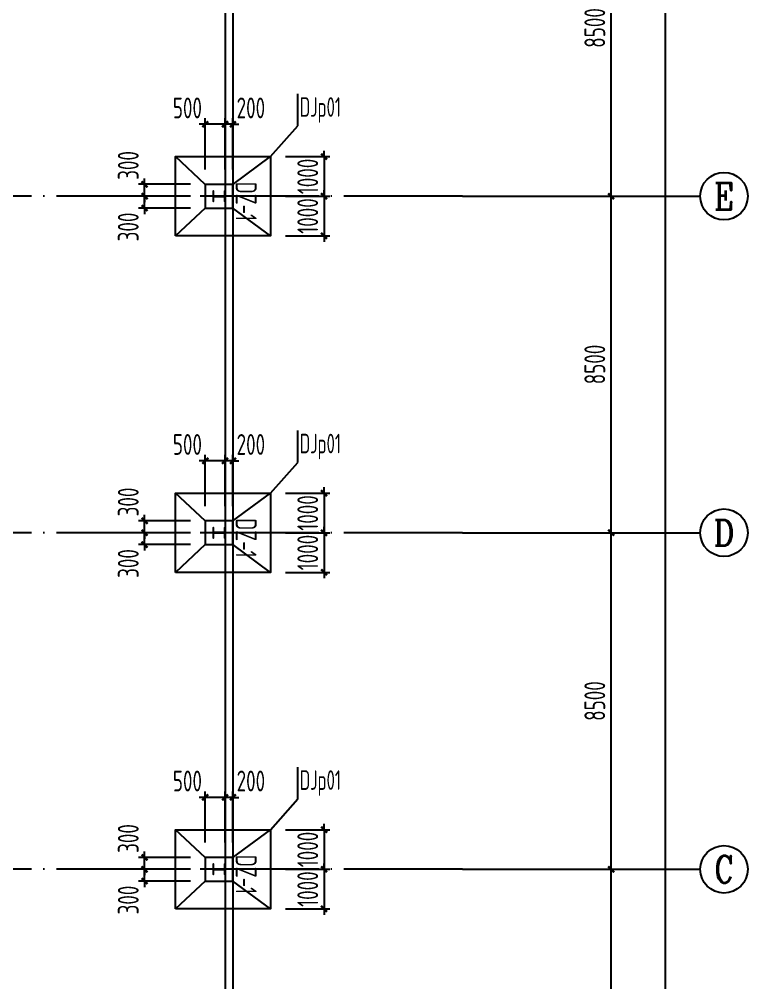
# Model space of a CAD drawing. Extents: x 753177 to 2169292, y -530934 to -273477.
# Drawn here: x 1011596 to 1029993, y -472242 to -447907 of the extents above; entities that cross this region are included whole.
import ezdxf
from ezdxf.enums import TextEntityAlignment as Align

# ---------------------------------------------------------------- set-up
doc = ezdxf.new("R2010")
doc.units = 0
doc.header["$LTSCALE"] = 1500
doc.header["$MEASUREMENT"] = 0
doc.linetypes.add('DOTE', pattern=[2.42, 2, -0.2, 0.02, -0.2])
doc.layers.get('Defpoints').update_dxf_attribs({"color": 252})
for name, color, linetype in [('AXIS', 3, 'Continuous'), ('AXIS_TEXT', 7, 'Continuous'), ('BASE', 7, 'Continuous'), ('BASE_DIM', 3, 'Continuous'), ('BASE_NUM', 7, 'Continuous'), ('DIM', 3, 'Continuous'), ('M_Prof', 2, 'Continuous'), ('TEXT', 7, 'Continuous'), ('梁__实线', 140, 'Continuous')]:
    doc.layers.add(name, color=color, linetype=linetype)
doc.styles.add('_TCH_AXIS', font='COMPLEX', dxfattribs={"bigfont": 'GBCBIG'})
doc.styles.add('COMPLEX', font='COMPLEX')
doc.styles.add('H360', font='Tssdeng.shx', dxfattribs={"width": 0.65, "height": 360, "bigfont": 'tssdchn.shx'})
doc.styles.add('TSSD_Dimension', font='Tssdeng.shx', dxfattribs={"width": 0.7, "bigfont": 'hztxt.shx'})
doc.styles.add('TSSD_Label', font='Tssdeng.shx', dxfattribs={"width": 0.7, "bigfont": 'hztxt.shx'})
doc.dimstyles.new('TSSD_150_150', dxfattribs={"dimtxt": 525, "dimasz": 150, "dimexe": 150, "dimexo": 375, "dimgap": 150, "dimtad": 1, "dimdec": 0, "dimzin": 0, "dimdsep": 46, "dimtxsty": 'TSSD_Dimension', "dimblk": 'ARCHTICK', "dimblk1": 'ARCHTICK', "dimblk2": 'ARCHTICK', "dimcen": 0, "dimdle": 150, "dimclrt": 7, "dimadec": 0, "dimazin": 0, "dimtfac": 1, "dimtdec": 0, "dimtix": 1, "dimtmove": 2, "dimatfit": 3, "dimfxl": 0, "dimtolj": 1, "dimtzin": 0, "dimarcsym": 0})

# ---------------------------------------------------------------- blocks, each defined once
blk = doc.blocks.new('_ArchTick')
at = {"color": 0, "linetype": 'ByBlock', "const_width": 0.4}
blk.add_lwpolyline([(-0.5, -0.5), (0.5, 0.5)], dxfattribs=at)
blk = doc.blocks.new('*D36')
at = {"layer": 'AXIS', "color": 0, "lineweight": -2, "transparency": 16777216}
for p, q in [((639125, 66720), (639125, 75520)), ((635750, 75370), (639275, 75370)), ((635750, 66870), (639275, 66870))]:
    blk.add_line(p, q, dxfattribs=at)
at = {"layer": 'Defpoints', "color": 0, "transparency": 16777216}
for p in [(635375, 75370), (639125, 75370), (635375, 66870)]:
    blk.add_point(p, dxfattribs=at)
at = {"layer": 'AXIS', "color": 0, "lineweight": -2, "transparency": 16777216, "xscale": 150, "yscale": 150, "zscale": 150}
for p, rotation in [((639125, 75370), 90), ((639125, 66870), 270)]:
    blk.add_blockref('_ArchTick', p, dxfattribs=dict(at, rotation=rotation))
at = {"layer": 'AXIS', "color": 7, "transparency": 16777216, "insert": (638713, 71120), "char_height": 525, "attachment_point": 5, "rotation": 90, "style": 'TSSD_Dimension'}
blk.add_mtext('\\A1;8500', dxfattribs=at)
blk = doc.blocks.new('*D37')
at = {"layer": 'AXIS', "color": 0, "lineweight": -2, "transparency": 16777216}
for p, q in [((639125, 75220), (639125, 84020)), ((635750, 83870), (639275, 83870)), ((635750, 75370), (639275, 75370))]:
    blk.add_line(p, q, dxfattribs=at)
at = {"layer": 'Defpoints', "color": 0, "transparency": 16777216}
for p in [(635375, 83870), (639125, 83870), (635375, 75370)]:
    blk.add_point(p, dxfattribs=at)
at = {"layer": 'AXIS', "color": 0, "lineweight": -2, "transparency": 16777216, "xscale": 150, "yscale": 150, "zscale": 150}
for p, rotation in [((639125, 83870), 90), ((639125, 75370), 270)]:
    blk.add_blockref('_ArchTick', p, dxfattribs=dict(at, rotation=rotation))
at = {"layer": 'AXIS', "color": 7, "transparency": 16777216, "insert": (638713, 79620), "char_height": 525, "attachment_point": 5, "rotation": 90, "style": 'TSSD_Dimension'}
blk.add_mtext('\\A1;8500', dxfattribs=at)
blk = doc.blocks.new('*D38')
at = {"layer": 'AXIS', "color": 0, "lineweight": -2, "transparency": 16777216}
for p, q in [((639125, 83720), (639125, 92520)), ((635750, 92370), (639275, 92370)), ((635750, 83870), (639275, 83870))]:
    blk.add_line(p, q, dxfattribs=at)
at = {"layer": 'Defpoints', "color": 0, "transparency": 16777216}
for p in [(635375, 92370), (639125, 92370), (635375, 83870)]:
    blk.add_point(p, dxfattribs=at)
at = {"layer": 'AXIS', "color": 0, "lineweight": -2, "transparency": 16777216, "xscale": 150, "yscale": 150, "zscale": 150}
for p, rotation in [((639125, 92370), 90), ((639125, 83870), 270)]:
    blk.add_blockref('_ArchTick', p, dxfattribs=dict(at, rotation=rotation))
at = {"layer": 'AXIS', "color": 7, "transparency": 16777216, "insert": (638713, 88120), "char_height": 525, "attachment_point": 5, "rotation": 90, "style": 'TSSD_Dimension'}
blk.add_mtext('\\A1;8500', dxfattribs=at)
blk = doc.blocks.new('*D39')
at = {"layer": 'AXIS', "color": 0, "lineweight": -2, "transparency": 16777216}
for p, q in [((639125, 92220), (639125, 101020)), ((635750, 100870), (639275, 100870)), ((635750, 92370), (639275, 92370))]:
    blk.add_line(p, q, dxfattribs=at)
at = {"layer": 'Defpoints', "color": 0, "transparency": 16777216}
for p in [(635375, 100870), (639125, 100870), (635375, 92370)]:
    blk.add_point(p, dxfattribs=at)
at = {"layer": 'AXIS', "color": 0, "lineweight": -2, "transparency": 16777216, "xscale": 150, "yscale": 150, "zscale": 150}
for p, rotation in [((639125, 100870), 90), ((639125, 92370), 270)]:
    blk.add_blockref('_ArchTick', p, dxfattribs=dict(at, rotation=rotation))
at = {"layer": 'AXIS', "color": 7, "transparency": 16777216, "insert": (638713, 96620), "char_height": 525, "attachment_point": 5, "rotation": 90, "style": 'TSSD_Dimension'}
blk.add_mtext('\\A1;8500', dxfattribs=at)
blk = doc.blocks.new('_AXISO')
blk.add_circle((0, 0), 0.5)
at = {"layer": 'AXIS_TEXT', "style": 'COMPLEX', "width": 1.041667}
blk.add_attdef('A', text='', height=0.56, dxfattribs=at).set_placement((-0.25, -0.28), (0.25, -0.28), align=Align.FIT)
blk = doc.blocks.new('*D68')
at = {"layer": 'Defpoints', "color": 0, "transparency": 16777216}
for p in [(634228, 168870), (640501, 168870), (634228, 58370)]:
    blk.add_point(p, dxfattribs=at)
at = {"layer": 'DIM', "color": 0, "lineweight": -2, "transparency": 16777216}
for p, q in [((640501, 58220), (640501, 169020)), ((634603, 168870), (640651, 168870)), ((634603, 58370), (640651, 58370))]:
    blk.add_line(p, q, dxfattribs=at)
at = {"layer": 'DIM', "color": 0, "lineweight": -2, "transparency": 16777216, "xscale": 150, "yscale": 150, "zscale": 150}
for p, rotation in [((640501, 168870), 90), ((640501, 58370), 270)]:
    blk.add_blockref('_ArchTick', p, dxfattribs=dict(at, rotation=rotation))
at = {"layer": 'DIM', "color": 7, "transparency": 16777216, "insert": (640088, 113620), "char_height": 525, "attachment_point": 5, "rotation": 90, "style": 'TSSD_Dimension'}
blk.add_mtext('\\A1;110500', dxfattribs=at)
blk = doc.blocks.new('A$C01EB0BB3')
at = {"layer": 'M_Prof'}
for points in [[(36000, 33875), (36000, 34125), (35988, 34125), (35988, 34004), (35712, 34004), (35712, 34125), (35700, 34125), (35700, 33875), (35712, 33875), (35712, 33996), (35988, 33996), (35988, 33875)], [(36000, 25375), (36000, 25625), (35988, 25625), (35988, 25504), (35712, 25504), (35712, 25625), (35700, 25625), (35700, 25375), (35712, 25375), (35712, 25496), (35988, 25496), (35988, 25375)], [(36000, 16875), (36000, 17125), (35988, 17125), (35988, 17004), (35712, 17004), (35712, 17125), (35700, 17125), (35700, 16875), (35712, 16875), (35712, 16996), (35988, 16996), (35988, 16875)]]:
    blk.add_lwpolyline(points, close=True, dxfattribs=at)
blk = doc.blocks.new('*D212')
at = {"layer": 'BASE_DIM', "color": 0, "lineweight": -2, "transparency": 16777216}
for p, q in [((1018318, -451376), (1019443, -451376)), ((1019293, -451376), (1019293, -451226)), ((1019293, -451376), (1019293, -452376)), ((1018318, -452376), (1019443, -452376)), ((1019293, -452376), (1019293, -452526))]:
    blk.add_line(p, q, dxfattribs=at)
at = {"layer": 'Defpoints', "color": 0, "transparency": 16777216}
for p in [(1017943, -451376), (1017943, -452376), (1019293, -452376)]:
    blk.add_point(p, dxfattribs=at)
at = {"layer": 'BASE_DIM', "color": 0, "lineweight": -2, "transparency": 16777216, "xscale": 150, "yscale": 150, "zscale": 150}
for p, rotation in [((1019293, -451376), 270), ((1019293, -452376), 90)]:
    blk.add_blockref('_ArchTick', p, dxfattribs=dict(at, rotation=rotation))
at = {"layer": 'BASE_DIM', "color": 7, "transparency": 16777216, "insert": (1018881, -451876), "char_height": 525, "attachment_point": 5, "rotation": 90, "style": 'TSSD_Dimension'}
blk.add_mtext('\\A1;1000', dxfattribs=at)
blk = doc.blocks.new('*D213')
at = {"layer": 'BASE_DIM', "color": 0, "lineweight": -2, "transparency": 16777216}
for p, q in [((1018318, -452376), (1019443, -452376)), ((1019293, -452376), (1019293, -452226)), ((1019293, -452376), (1019293, -453376)), ((1018318, -453376), (1019443, -453376)), ((1019293, -453376), (1019293, -453526))]:
    blk.add_line(p, q, dxfattribs=at)
at = {"layer": 'Defpoints', "color": 0, "transparency": 16777216}
for p in [(1017943, -452376), (1017943, -453376), (1019293, -453376)]:
    blk.add_point(p, dxfattribs=at)
at = {"layer": 'BASE_DIM', "color": 0, "lineweight": -2, "transparency": 16777216, "xscale": 150, "yscale": 150, "zscale": 150}
for p, rotation in [((1019293, -452376), 270), ((1019293, -453376), 90)]:
    blk.add_blockref('_ArchTick', p, dxfattribs=dict(at, rotation=rotation))
at = {"layer": 'BASE_DIM', "color": 7, "transparency": 16777216, "insert": (1018881, -452876), "char_height": 525, "attachment_point": 5, "rotation": 90, "style": 'TSSD_Dimension'}
blk.add_mtext('\\A1;1000', dxfattribs=at)
blk = doc.blocks.new('*D214')
at = {"layer": 'Defpoints', "color": 0, "transparency": 16777216}
for p in [(1016793, -450559), (1016793, -452076), (1016993, -452076)]:
    blk.add_point(p, dxfattribs=at)
at = {"layer": 'DIM', "color": 0, "lineweight": -2, "transparency": 16777216}
for p, q in [((1016793, -451701), (1016793, -450409)), ((1016993, -451701), (1016993, -450409)), ((1016793, -450559), (1016643, -450559)), ((1016993, -450559), (1016793, -450559)), ((1016993, -450559), (1017143, -450559))]:
    blk.add_line(p, q, dxfattribs=at)
at = {"layer": 'DIM', "color": 0, "lineweight": -2, "transparency": 16777216, "xscale": 150, "yscale": 150, "zscale": 150}
blk.add_blockref('_ArchTick', (1016793, -450559), dxfattribs=at)
at = {"layer": 'DIM', "color": 0, "lineweight": -2, "transparency": 16777216, "xscale": 150, "yscale": 150, "zscale": 150, "rotation": 180}
blk.add_blockref('_ArchTick', (1016993, -450559), dxfattribs=at)
at = {"layer": 'DIM', "color": 7, "transparency": 16777216, "insert": (1017445, -450146), "char_height": 525, "attachment_point": 5, "style": 'TSSD_Dimension'}
blk.add_mtext('\\A1;200', dxfattribs=at)
blk = doc.blocks.new('*D215')
at = {"layer": 'Defpoints', "color": 0, "transparency": 16777216}
for p in [(1016293, -450559), (1016293, -452076), (1016793, -452076)]:
    blk.add_point(p, dxfattribs=at)
at = {"layer": 'DIM', "color": 0, "lineweight": -2, "transparency": 16777216}
for p, q in [((1016293, -451701), (1016293, -450409)), ((1016793, -451701), (1016793, -450409)), ((1016943, -450559), (1016143, -450559))]:
    blk.add_line(p, q, dxfattribs=at)
at = {"layer": 'DIM', "color": 0, "lineweight": -2, "transparency": 16777216, "xscale": 150, "yscale": 150, "zscale": 150, "rotation": 180}
blk.add_blockref('_ArchTick', (1016293, -450559), dxfattribs=at)
at = {"layer": 'DIM', "color": 0, "lineweight": -2, "transparency": 16777216, "xscale": 150, "yscale": 150, "zscale": 150}
blk.add_blockref('_ArchTick', (1016793, -450559), dxfattribs=at)
at = {"layer": 'DIM', "color": 7, "transparency": 16777216, "insert": (1015842, -450146), "char_height": 525, "attachment_point": 5, "style": 'TSSD_Dimension'}
blk.add_mtext('\\A1;500', dxfattribs=at)
blk = doc.blocks.new('*D216')
at = {"layer": 'Defpoints', "color": 0, "transparency": 16777216}
for p in [(1014760, -452376), (1016293, -452376), (1016293, -452676)]:
    blk.add_point(p, dxfattribs=at)
at = {"layer": 'DIM', "color": 0, "lineweight": -2, "transparency": 16777216}
for p, q in [((1015918, -452376), (1014610, -452376)), ((1014760, -452376), (1014760, -452226)), ((1014760, -452676), (1014760, -452376)), ((1015918, -452676), (1014610, -452676)), ((1014760, -452676), (1014760, -452826))]:
    blk.add_line(p, q, dxfattribs=at)
at = {"layer": 'DIM', "color": 0, "lineweight": -2, "transparency": 16777216, "xscale": 150, "yscale": 150, "zscale": 150}
for p, rotation in [((1014760, -452376), 270), ((1014760, -452676), 90)]:
    blk.add_blockref('_ArchTick', p, dxfattribs=dict(at, rotation=rotation))
at = {"layer": 'DIM', "color": 7, "transparency": 16777216, "insert": (1014348, -453153), "char_height": 525, "attachment_point": 5, "rotation": 90, "style": 'TSSD_Dimension'}
blk.add_mtext('\\A1;300', dxfattribs=at)
blk = doc.blocks.new('*D217')
at = {"layer": 'Defpoints', "color": 0, "transparency": 16777216}
for p in [(1014760, -452076), (1016293, -452076), (1016293, -452376)]:
    blk.add_point(p, dxfattribs=at)
at = {"layer": 'DIM', "color": 0, "lineweight": -2, "transparency": 16777216}
for p, q in [((1015918, -452076), (1014610, -452076)), ((1014760, -452076), (1014760, -451926)), ((1014760, -452376), (1014760, -452076)), ((1015918, -452376), (1014610, -452376)), ((1014760, -452376), (1014760, -452526))]:
    blk.add_line(p, q, dxfattribs=at)
at = {"layer": 'DIM', "color": 0, "lineweight": -2, "transparency": 16777216, "xscale": 150, "yscale": 150, "zscale": 150}
for p, rotation in [((1014760, -452076), 270), ((1014760, -452376), 90)]:
    blk.add_blockref('_ArchTick', p, dxfattribs=dict(at, rotation=rotation))
at = {"layer": 'DIM', "color": 7, "transparency": 16777216, "insert": (1014348, -451599), "char_height": 525, "attachment_point": 5, "rotation": 90, "style": 'TSSD_Dimension'}
blk.add_mtext('\\A1;300', dxfattribs=at)
blk = doc.blocks.new('*D224')
at = {"layer": 'BASE_DIM', "color": 0, "lineweight": -2, "transparency": 16777216}
for p, q in [((1018318, -459876), (1019443, -459876)), ((1019293, -459876), (1019293, -459726)), ((1019293, -459876), (1019293, -460876)), ((1018318, -460876), (1019443, -460876)), ((1019293, -460876), (1019293, -461026))]:
    blk.add_line(p, q, dxfattribs=at)
at = {"layer": 'Defpoints', "color": 0, "transparency": 16777216}
for p in [(1017943, -459876), (1017943, -460876), (1019293, -460876)]:
    blk.add_point(p, dxfattribs=at)
at = {"layer": 'BASE_DIM', "color": 0, "lineweight": -2, "transparency": 16777216, "xscale": 150, "yscale": 150, "zscale": 150}
for p, rotation in [((1019293, -459876), 270), ((1019293, -460876), 90)]:
    blk.add_blockref('_ArchTick', p, dxfattribs=dict(at, rotation=rotation))
at = {"layer": 'BASE_DIM', "color": 7, "transparency": 16777216, "insert": (1018881, -460376), "char_height": 525, "attachment_point": 5, "rotation": 90, "style": 'TSSD_Dimension'}
blk.add_mtext('\\A1;1000', dxfattribs=at)
blk = doc.blocks.new('*D225')
at = {"layer": 'BASE_DIM', "color": 0, "lineweight": -2, "transparency": 16777216}
for p, q in [((1018318, -460876), (1019443, -460876)), ((1019293, -460876), (1019293, -460726)), ((1019293, -460876), (1019293, -461876)), ((1018318, -461876), (1019443, -461876)), ((1019293, -461876), (1019293, -462026))]:
    blk.add_line(p, q, dxfattribs=at)
at = {"layer": 'Defpoints', "color": 0, "transparency": 16777216}
for p in [(1017943, -460876), (1017943, -461876), (1019293, -461876)]:
    blk.add_point(p, dxfattribs=at)
at = {"layer": 'BASE_DIM', "color": 0, "lineweight": -2, "transparency": 16777216, "xscale": 150, "yscale": 150, "zscale": 150}
for p, rotation in [((1019293, -460876), 270), ((1019293, -461876), 90)]:
    blk.add_blockref('_ArchTick', p, dxfattribs=dict(at, rotation=rotation))
at = {"layer": 'BASE_DIM', "color": 7, "transparency": 16777216, "insert": (1018881, -461376), "char_height": 525, "attachment_point": 5, "rotation": 90, "style": 'TSSD_Dimension'}
blk.add_mtext('\\A1;1000', dxfattribs=at)
blk = doc.blocks.new('*D226')
at = {"layer": 'Defpoints', "color": 0, "transparency": 16777216}
for p in [(1016793, -459059), (1016793, -460576), (1016993, -460576)]:
    blk.add_point(p, dxfattribs=at)
at = {"layer": 'DIM', "color": 0, "lineweight": -2, "transparency": 16777216}
for p, q in [((1016793, -460201), (1016793, -458909)), ((1016993, -460201), (1016993, -458909)), ((1016793, -459059), (1016643, -459059)), ((1016993, -459059), (1016793, -459059)), ((1016993, -459059), (1017143, -459059))]:
    blk.add_line(p, q, dxfattribs=at)
at = {"layer": 'DIM', "color": 0, "lineweight": -2, "transparency": 16777216, "xscale": 150, "yscale": 150, "zscale": 150}
blk.add_blockref('_ArchTick', (1016793, -459059), dxfattribs=at)
at = {"layer": 'DIM', "color": 0, "lineweight": -2, "transparency": 16777216, "xscale": 150, "yscale": 150, "zscale": 150, "rotation": 180}
blk.add_blockref('_ArchTick', (1016993, -459059), dxfattribs=at)
at = {"layer": 'DIM', "color": 7, "transparency": 16777216, "insert": (1017445, -458646), "char_height": 525, "attachment_point": 5, "style": 'TSSD_Dimension'}
blk.add_mtext('\\A1;200', dxfattribs=at)
blk = doc.blocks.new('*D227')
at = {"layer": 'Defpoints', "color": 0, "transparency": 16777216}
for p in [(1016293, -459059), (1016293, -460576), (1016793, -460576)]:
    blk.add_point(p, dxfattribs=at)
at = {"layer": 'DIM', "color": 0, "lineweight": -2, "transparency": 16777216}
for p, q in [((1016293, -460201), (1016293, -458909)), ((1016793, -460201), (1016793, -458909)), ((1016943, -459059), (1016143, -459059))]:
    blk.add_line(p, q, dxfattribs=at)
at = {"layer": 'DIM', "color": 0, "lineweight": -2, "transparency": 16777216, "xscale": 150, "yscale": 150, "zscale": 150, "rotation": 180}
blk.add_blockref('_ArchTick', (1016293, -459059), dxfattribs=at)
at = {"layer": 'DIM', "color": 0, "lineweight": -2, "transparency": 16777216, "xscale": 150, "yscale": 150, "zscale": 150}
blk.add_blockref('_ArchTick', (1016793, -459059), dxfattribs=at)
at = {"layer": 'DIM', "color": 7, "transparency": 16777216, "insert": (1015842, -458646), "char_height": 525, "attachment_point": 5, "style": 'TSSD_Dimension'}
blk.add_mtext('\\A1;500', dxfattribs=at)
blk = doc.blocks.new('*D228')
at = {"layer": 'Defpoints', "color": 0, "transparency": 16777216}
for p in [(1014760, -460876), (1016293, -460876), (1016293, -461176)]:
    blk.add_point(p, dxfattribs=at)
at = {"layer": 'DIM', "color": 0, "lineweight": -2, "transparency": 16777216}
for p, q in [((1015918, -460876), (1014610, -460876)), ((1014760, -460876), (1014760, -460726)), ((1014760, -461176), (1014760, -460876)), ((1015918, -461176), (1014610, -461176)), ((1014760, -461176), (1014760, -461326))]:
    blk.add_line(p, q, dxfattribs=at)
at = {"layer": 'DIM', "color": 0, "lineweight": -2, "transparency": 16777216, "xscale": 150, "yscale": 150, "zscale": 150}
for p, rotation in [((1014760, -460876), 270), ((1014760, -461176), 90)]:
    blk.add_blockref('_ArchTick', p, dxfattribs=dict(at, rotation=rotation))
at = {"layer": 'DIM', "color": 7, "transparency": 16777216, "insert": (1014348, -461653), "char_height": 525, "attachment_point": 5, "rotation": 90, "style": 'TSSD_Dimension'}
blk.add_mtext('\\A1;300', dxfattribs=at)
blk = doc.blocks.new('*D229')
at = {"layer": 'Defpoints', "color": 0, "transparency": 16777216}
for p in [(1014760, -460576), (1016293, -460576), (1016293, -460876)]:
    blk.add_point(p, dxfattribs=at)
at = {"layer": 'DIM', "color": 0, "lineweight": -2, "transparency": 16777216}
for p, q in [((1015918, -460576), (1014610, -460576)), ((1014760, -460576), (1014760, -460426)), ((1014760, -460876), (1014760, -460576)), ((1015918, -460876), (1014610, -460876)), ((1014760, -460876), (1014760, -461026))]:
    blk.add_line(p, q, dxfattribs=at)
at = {"layer": 'DIM', "color": 0, "lineweight": -2, "transparency": 16777216, "xscale": 150, "yscale": 150, "zscale": 150}
for p, rotation in [((1014760, -460576), 270), ((1014760, -460876), 90)]:
    blk.add_blockref('_ArchTick', p, dxfattribs=dict(at, rotation=rotation))
at = {"layer": 'DIM', "color": 7, "transparency": 16777216, "insert": (1014348, -460099), "char_height": 525, "attachment_point": 5, "rotation": 90, "style": 'TSSD_Dimension'}
blk.add_mtext('\\A1;300', dxfattribs=at)
blk = doc.blocks.new('*D236')
at = {"layer": 'BASE_DIM', "color": 0, "lineweight": -2, "transparency": 16777216}
for p, q in [((1018318, -468376), (1019443, -468376)), ((1019293, -468376), (1019293, -468226)), ((1019293, -468376), (1019293, -469376)), ((1018318, -469376), (1019443, -469376)), ((1019293, -469376), (1019293, -469526))]:
    blk.add_line(p, q, dxfattribs=at)
at = {"layer": 'Defpoints', "color": 0, "transparency": 16777216}
for p in [(1017943, -468376), (1017943, -469376), (1019293, -469376)]:
    blk.add_point(p, dxfattribs=at)
at = {"layer": 'BASE_DIM', "color": 0, "lineweight": -2, "transparency": 16777216, "xscale": 150, "yscale": 150, "zscale": 150}
for p, rotation in [((1019293, -468376), 270), ((1019293, -469376), 90)]:
    blk.add_blockref('_ArchTick', p, dxfattribs=dict(at, rotation=rotation))
at = {"layer": 'BASE_DIM', "color": 7, "transparency": 16777216, "insert": (1018881, -468876), "char_height": 525, "attachment_point": 5, "rotation": 90, "style": 'TSSD_Dimension'}
blk.add_mtext('\\A1;1000', dxfattribs=at)
blk = doc.blocks.new('*D237')
at = {"layer": 'BASE_DIM', "color": 0, "lineweight": -2, "transparency": 16777216}
for p, q in [((1018318, -469376), (1019443, -469376)), ((1019293, -469376), (1019293, -469226)), ((1019293, -469376), (1019293, -470376)), ((1018318, -470376), (1019443, -470376)), ((1019293, -470376), (1019293, -470526))]:
    blk.add_line(p, q, dxfattribs=at)
at = {"layer": 'Defpoints', "color": 0, "transparency": 16777216}
for p in [(1017943, -469376), (1017943, -470376), (1019293, -470376)]:
    blk.add_point(p, dxfattribs=at)
at = {"layer": 'BASE_DIM', "color": 0, "lineweight": -2, "transparency": 16777216, "xscale": 150, "yscale": 150, "zscale": 150}
for p, rotation in [((1019293, -469376), 270), ((1019293, -470376), 90)]:
    blk.add_blockref('_ArchTick', p, dxfattribs=dict(at, rotation=rotation))
at = {"layer": 'BASE_DIM', "color": 7, "transparency": 16777216, "insert": (1018881, -469876), "char_height": 525, "attachment_point": 5, "rotation": 90, "style": 'TSSD_Dimension'}
blk.add_mtext('\\A1;1000', dxfattribs=at)
blk = doc.blocks.new('*D238')
at = {"layer": 'Defpoints', "color": 0, "transparency": 16777216}
for p in [(1016793, -467559), (1016793, -469076), (1016993, -469076)]:
    blk.add_point(p, dxfattribs=at)
at = {"layer": 'DIM', "color": 0, "lineweight": -2, "transparency": 16777216}
for p, q in [((1016793, -468701), (1016793, -467409)), ((1016993, -468701), (1016993, -467409)), ((1016793, -467559), (1016643, -467559)), ((1016993, -467559), (1016793, -467559)), ((1016993, -467559), (1017143, -467559))]:
    blk.add_line(p, q, dxfattribs=at)
at = {"layer": 'DIM', "color": 0, "lineweight": -2, "transparency": 16777216, "xscale": 150, "yscale": 150, "zscale": 150}
blk.add_blockref('_ArchTick', (1016793, -467559), dxfattribs=at)
at = {"layer": 'DIM', "color": 0, "lineweight": -2, "transparency": 16777216, "xscale": 150, "yscale": 150, "zscale": 150, "rotation": 180}
blk.add_blockref('_ArchTick', (1016993, -467559), dxfattribs=at)
at = {"layer": 'DIM', "color": 7, "transparency": 16777216, "insert": (1017445, -467146), "char_height": 525, "attachment_point": 5, "style": 'TSSD_Dimension'}
blk.add_mtext('\\A1;200', dxfattribs=at)
blk = doc.blocks.new('*D239')
at = {"layer": 'Defpoints', "color": 0, "transparency": 16777216}
for p in [(1016293, -467559), (1016293, -469076), (1016793, -469076)]:
    blk.add_point(p, dxfattribs=at)
at = {"layer": 'DIM', "color": 0, "lineweight": -2, "transparency": 16777216}
for p, q in [((1016293, -468701), (1016293, -467409)), ((1016793, -468701), (1016793, -467409)), ((1016943, -467559), (1016143, -467559))]:
    blk.add_line(p, q, dxfattribs=at)
at = {"layer": 'DIM', "color": 0, "lineweight": -2, "transparency": 16777216, "xscale": 150, "yscale": 150, "zscale": 150, "rotation": 180}
blk.add_blockref('_ArchTick', (1016293, -467559), dxfattribs=at)
at = {"layer": 'DIM', "color": 0, "lineweight": -2, "transparency": 16777216, "xscale": 150, "yscale": 150, "zscale": 150}
blk.add_blockref('_ArchTick', (1016793, -467559), dxfattribs=at)
at = {"layer": 'DIM', "color": 7, "transparency": 16777216, "insert": (1015842, -467146), "char_height": 525, "attachment_point": 5, "style": 'TSSD_Dimension'}
blk.add_mtext('\\A1;500', dxfattribs=at)
blk = doc.blocks.new('*D240')
at = {"layer": 'Defpoints', "color": 0, "transparency": 16777216}
for p in [(1014760, -469376), (1016293, -469376), (1016293, -469676)]:
    blk.add_point(p, dxfattribs=at)
at = {"layer": 'DIM', "color": 0, "lineweight": -2, "transparency": 16777216}
for p, q in [((1015918, -469376), (1014610, -469376)), ((1014760, -469376), (1014760, -469226)), ((1014760, -469676), (1014760, -469376)), ((1015918, -469676), (1014610, -469676)), ((1014760, -469676), (1014760, -469826))]:
    blk.add_line(p, q, dxfattribs=at)
at = {"layer": 'DIM', "color": 0, "lineweight": -2, "transparency": 16777216, "xscale": 150, "yscale": 150, "zscale": 150}
for p, rotation in [((1014760, -469376), 270), ((1014760, -469676), 90)]:
    blk.add_blockref('_ArchTick', p, dxfattribs=dict(at, rotation=rotation))
at = {"layer": 'DIM', "color": 7, "transparency": 16777216, "insert": (1014348, -470153), "char_height": 525, "attachment_point": 5, "rotation": 90, "style": 'TSSD_Dimension'}
blk.add_mtext('\\A1;300', dxfattribs=at)
blk = doc.blocks.new('*D241')
at = {"layer": 'Defpoints', "color": 0, "transparency": 16777216}
for p in [(1014760, -469076), (1016293, -469076), (1016293, -469376)]:
    blk.add_point(p, dxfattribs=at)
at = {"layer": 'DIM', "color": 0, "lineweight": -2, "transparency": 16777216}
for p, q in [((1014760, -469076), (1014760, -468926)), ((1015918, -469076), (1014610, -469076)), ((1014760, -469376), (1014760, -469076)), ((1015918, -469376), (1014610, -469376)), ((1014760, -469376), (1014760, -469526))]:
    blk.add_line(p, q, dxfattribs=at)
at = {"layer": 'DIM', "color": 0, "lineweight": -2, "transparency": 16777216, "xscale": 150, "yscale": 150, "zscale": 150}
for p, rotation in [((1014760, -469076), 270), ((1014760, -469376), 90)]:
    blk.add_blockref('_ArchTick', p, dxfattribs=dict(at, rotation=rotation))
at = {"layer": 'DIM', "color": 7, "transparency": 16777216, "insert": (1014348, -468599), "char_height": 525, "attachment_point": 5, "rotation": 90, "style": 'TSSD_Dimension'}
blk.add_mtext('\\A1;300', dxfattribs=at)
blk = doc.blocks.new('A$C72AE6952')
at = {"layer": 'AXIS', "color": 252, "linetype": 'DOTE'}
for p, q in [((36000, 113500), (36000, -3000)), ((42000, 34000), (-6000, 34000)), ((42000, 25500), (-6000, 25500)), ((42000, 17000), (-6000, 17000))]:
    blk.add_line(p, q, dxfattribs=at)
at = {"layer": 'AXIS'}
for p, q in [((42000, 34000), (48000, 34000)), ((42000, 25500), (48000, 25500)), ((42000, 17000), (48000, 17000))]:
    blk.add_line(p, q, dxfattribs=at)
ref = blk.add_blockref('_AXISO', (48600, 34000), dxfattribs=dict(at, xscale=1200, yscale=1200, zscale=1200))
ref.add_attrib('A', 'E', dxfattribs={"layer": 'AXIS_TEXT', "height": 668.2, "style": '_TCH_AXIS'}).set_placement((48345.5, 33665.9), (48854.5, 33665.9), align=Align.FIT)
ref = blk.add_blockref('_AXISO', (48600, 25500), dxfattribs=dict(at, xscale=1200, yscale=1200, zscale=1200))
ref.add_attrib('A', 'D', dxfattribs={"layer": 'AXIS_TEXT', "height": 652.9, "style": '_TCH_AXIS'}).set_placement((48335.7, 25173.6), (48864.3, 25173.6), align=Align.FIT)
ref = blk.add_blockref('_AXISO', (48600, 17000), dxfattribs=dict(at, xscale=1200, yscale=1200, zscale=1200))
ref.add_attrib('A', 'C', dxfattribs={"layer": 'AXIS_TEXT', "height": 683.5, "style": '_TCH_AXIS'}).set_placement((48355.9, 16658.2), (48844.1, 16658.2), align=Align.FIT)
for p1, p2, picture, middle in [((42000, 34000), (42000, 42500), '*D39', (45337.5, 38250)), ((42000, 25500), (42000, 34000), '*D38', (45337.5, 29750)), ((42000, 17000), (42000, 25500), '*D37', (45337.5, 21250)), ((42000, 8500), (42000, 17000), '*D36', (45337.5, 12750))]:
    dim = blk.add_aligned_dim(p1=p1, p2=p2, distance=-3750, dimstyle='TSSD_150_150', dxfattribs=at)
    dim.commit()
    dim.dimension.update_dxf_attribs({"geometry": picture, "text_midpoint": middle, "insert": (-593375.3, -58370.2)})
at = {"layer": 'DIM'}
dim = blk.add_linear_dim(base=(47125.3, 110500), p1=(40852.4, 0), p2=(40852.4, 110500), angle=90, dimstyle='TSSD_150_150', dxfattribs=at)
dim.commit()
dim.dimension.update_dxf_attribs({"geometry": '*D68', "text_midpoint": (46712.8, 55250), "insert": (-593375.3, -58370.2)})

msp = doc.modelspace()

# ---------------------------------------------------------------- linework, layer by layer
at = {"linetype": 'ByBlock'}
for p, q in [((1018628.7, -450597.8), (1018628.7, -449793.7)), ((1017943.2, -451376.1), (1018628.7, -450597.8)), ((1018628.7, -459097.8), (1018628.7, -458293.7)), ((1017943.2, -459876.1), (1018628.7, -459097.8)), ((1018628.7, -467597.8), (1018628.7, -466793.7)), ((1017943.2, -468376.1), (1018628.7, -467597.8))]:
    msp.add_line(p, q, dxfattribs=at)
at = {"layer": 'BASE'}
for p, q in [((1016293.2, -452076.1), (1015543.2, -451376.1)), ((1016993.2, -452076.1), (1017943.2, -451376.1)), ((1016293.2, -452676.1), (1015543.2, -453376.1)), ((1017943.2, -453376.1), (1016993.2, -452676.1)), ((1016293.2, -460576.1), (1015543.2, -459876.1)), ((1016993.2, -460576.1), (1017943.2, -459876.1)), ((1016293.2, -461176.1), (1015543.2, -461876.1)), ((1017943.2, -461876.1), (1016993.2, -461176.1)), ((1016293.2, -469076.1), (1015543.2, -468376.1)), ((1016993.2, -469076.1), (1017943.2, -468376.1)), ((1016293.2, -469676.1), (1015543.2, -470376.1)), ((1017943.2, -470376.1), (1016993.2, -469676.1))]:
    msp.add_line(p, q, dxfattribs=at)
for points in [[(1015543.2, -453376.1), (1015543.2, -451376.1), (1017943.2, -451376.1), (1017943.2, -453376.1)], [(1016293.2, -452076.1), (1016293.2, -452676.1), (1016993.2, -452676.1), (1016993.2, -452076.1)], [(1015543.2, -461876.1), (1015543.2, -459876.1), (1017943.2, -459876.1), (1017943.2, -461876.1)], [(1016293.2, -460576.1), (1016293.2, -461176.1), (1016993.2, -461176.1), (1016993.2, -460576.1)], [(1015543.2, -470376.1), (1015543.2, -468376.1), (1017943.2, -468376.1), (1017943.2, -470376.1)], [(1016293.2, -469076.1), (1016293.2, -469676.1), (1016993.2, -469676.1), (1016993.2, -469076.1)]]:
    msp.add_lwpolyline(points, close=True, dxfattribs=at)
at = {"layer": 'DIM', "color": 0, "ltscale": 100}
for p, q in [((1018628.7, -450597.8), (1018628.7, -449793.7)), ((1018628.7, -459097.8), (1018628.7, -458293.7)), ((1018628.7, -467597.8), (1018628.7, -466793.7))]:
    msp.add_line(p, q, dxfattribs=at)
at = {"layer": '梁__实线'}
for points in [[(980593.2, -375676.1), (1016993.2, -375676.1), (1016993.2, -486576.1), (980593.2, -486576.1)], [(980793.2, -375876.1), (1016793.2, -375876.1), (1016793.2, -486376.1), (980793.2, -486376.1)]]:
    msp.add_lwpolyline(points, close=True, dxfattribs=at)

# ---------------------------------------------------------------- block references
for name in ['A$C72AE6952', 'A$C01EB0BB3']:
    msp.add_blockref(name, (980793.2, -486376.1))

# ---------------------------------------------------------------- texts
at = {"layer": 'BASE_NUM', "style": 'TSSD_Label', "width": 0.7}
for p in [(1017064.3, -452010.4), (1017064.3, -460510.4), (1017064.3, -469010.4)]:
    msp.add_text('DZ-1', height=525, rotation=270, dxfattribs=at).set_placement(p)
at = {"layer": 'TEXT', "style": 'H360', "width": 0.65}
for p in [(1018678.4, -450370.2), (1018678.4, -458870.2), (1018678.4, -467370.2)]:
    msp.add_text('DJp01', height=495, dxfattribs=at).set_placement(p)

# ---------------------------------------------------------------- dimensions: what is measured, and where the dimension line sits
at = {"layer": 'BASE_DIM'}
for p1, p2, picture, middle in [((1017943.2, -451376.1), (1017943.2, -452376.1), '*D212', (1018880.7, -451876.1)), ((1017943.2, -452376.1), (1017943.2, -453376.1), '*D213', (1018880.7, -452876.1)), ((1017943.2, -459876.1), (1017943.2, -460876.1), '*D224', (1018880.7, -460376.1)), ((1017943.2, -460876.1), (1017943.2, -461876.1), '*D225', (1018880.7, -461376.1)), ((1017943.2, -468376.1), (1017943.2, -469376.1), '*D236', (1018880.7, -468876.1)), ((1017943.2, -469376.1), (1017943.2, -470376.1), '*D237', (1018880.7, -469876.1))]:
    dim = msp.add_aligned_dim(p1=p1, p2=p2, distance=1350, dimstyle='TSSD_150_150', dxfattribs=at)
    dim.commit()
    dim.dimension.update_dxf_attribs({"geometry": picture, "text_midpoint": middle})
at = {"layer": 'DIM'}
for base, p1, p2, angle, picture, middle in [((1016293.2, -450558.9), (1016793.2, -452076.1), (1016293.2, -452076.1), 180, '*D215', (1015841.6, -450146.4)), ((1016793.2, -450558.9), (1016993.2, -452076.1), (1016793.2, -452076.1), 180, '*D214', (1017444.8, -450146.4)), ((1014760.1, -452076.1), (1016293.2, -452376.1), (1016293.2, -452076.1), 90, '*D217', (1014347.6, -451599.4)), ((1014760.1, -452376.1), (1016293.2, -452676.1), (1016293.2, -452376.1), 90, '*D216', (1014347.6, -453152.7)), ((1016293.2, -459058.9), (1016793.2, -460576.1), (1016293.2, -460576.1), 180, '*D227', (1015841.6, -458646.4)), ((1016793.2, -459058.9), (1016993.2, -460576.1), (1016793.2, -460576.1), 180, '*D226', (1017444.8, -458646.4)), ((1014760.1, -460576.1), (1016293.2, -460876.1), (1016293.2, -460576.1), 90, '*D229', (1014347.6, -460099.4)), ((1014760.1, -460876.1), (1016293.2, -461176.1), (1016293.2, -460876.1), 90, '*D228', (1014347.6, -461652.7)), ((1016293.2, -467558.9), (1016793.2, -469076.1), (1016293.2, -469076.1), 180, '*D239', (1015841.6, -467146.4)), ((1016793.2, -467558.9), (1016993.2, -469076.1), (1016793.2, -469076.1), 180, '*D238', (1017444.8, -467146.4)), ((1014760.1, -469076.1), (1016293.2, -469376.1), (1016293.2, -469076.1), 90, '*D241', (1014347.6, -468599.4)), ((1014760.1, -469376.1), (1016293.2, -469676.1), (1016293.2, -469376.1), 90, '*D240', (1014347.6, -470152.7))]:
    dim = msp.add_linear_dim(base=base, p1=p1, p2=p2, angle=angle, dimstyle='TSSD_150_150', dxfattribs=at)
    dim.commit()
    dim.dimension.update_dxf_attribs({"geometry": picture, "text_midpoint": middle, "dimtype": 160})

doc.saveas('drawing.dxf')
